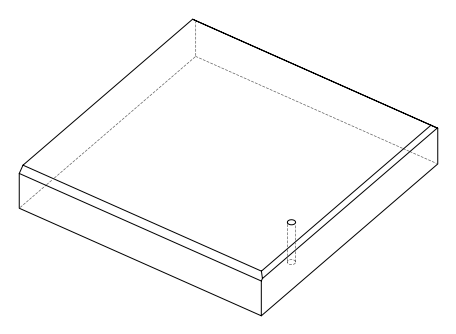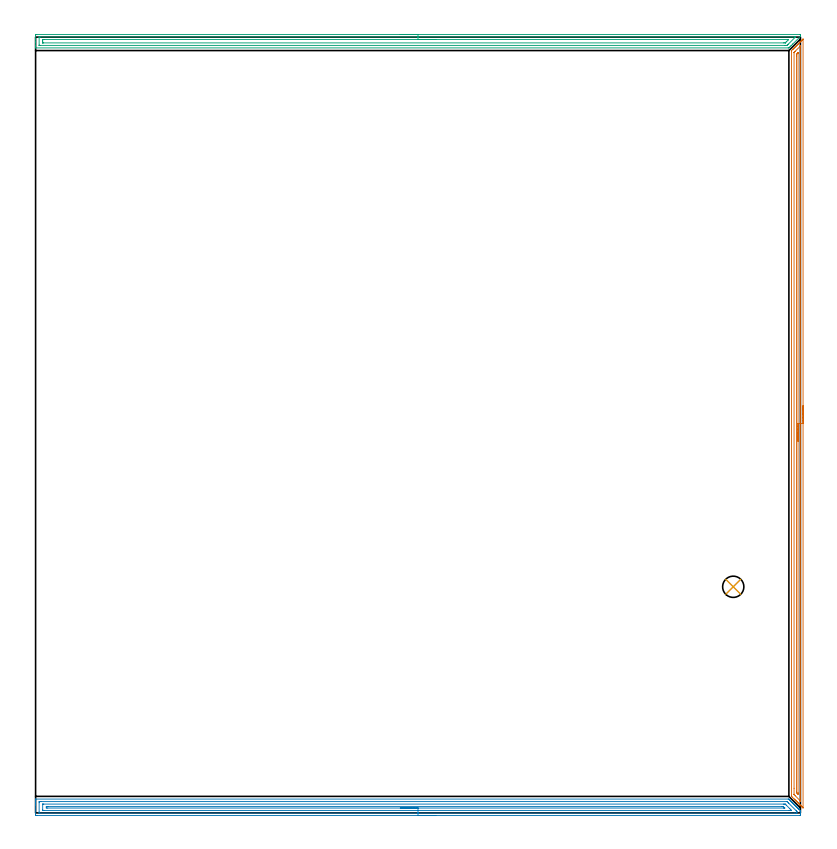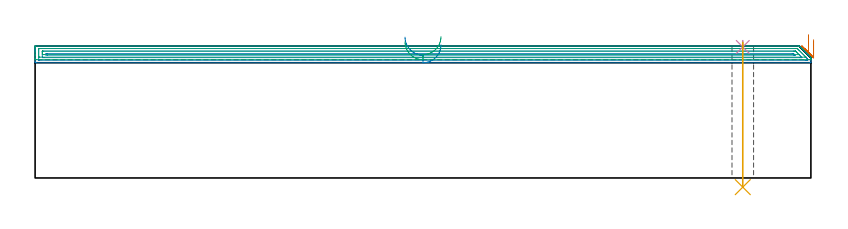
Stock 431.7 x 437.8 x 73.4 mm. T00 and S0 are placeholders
(PLAN: 5 operations, 2 tool changes, 35.2 min)
(1 AREA_MILL | FG_CHAMFER_SURFACE | UGT0205_001 | 10.43 min | 9241 mm3)
(2 AREA_MILL_1 | FG_CHAMFER_SURFACE_1 | UGT0205_001 | 13.92 min | 18520 mm3)
(3 AREA_MILL_2 | FG_CHAMFER_SURFACE_2 | UGT0205_001 | 10.5 min | 12346 mm3)
(4 SPOT_DRILL | STEP1HOLE | NXT0321_9005460120000 | 0.03 min | 1 mm3)
(5 DRILL_THROUGH_HOLE_INTO_CENTER | STEP1HOLE | UGT0301_515 | 0.32 min | 8270 mm3)
(TOOL UGT0205_001 | Chamfer Mill 20 x 3 x 45 deg. | D20 FL50 Z2)
(TOOL NXT0321_9005460120000 | NC Spot Drill, 142deg, 12mm, Carbide, Uncoated | D12 PA142 FL30 Z2)
(TOOL UGT0301_515 | Carbide Drill 12.0 mm | D12 PA118 FL101 Z2)
(OP 1 AREA_MILL)
G17 G21 G94 G90
T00 M6
G54
G17 G0 G90 X433.1 Y229.75 S1061 M3
G43 Z83.4 H0
Z76.9
G94 G1 Y229.712 Z76.028 F250.
Y229.598 Z75.164
Y229.409 Z74.312
Y229.147 Z73.48
Y228.813 Z72.674
Y228.41 Z71.9
Y227.942 Z71.164
Y227.411 Z70.472
Y226.821 Z69.829
Y226.178 Z69.24
Y225.486 Z68.708
Y224.75 Z68.24
Y223.976 Z67.837
Y223.17 Z67.503
Y222.338 Z67.241
Y221.487 Z67.052
Y220.622 Z66.938
Y219.75 Z66.9
Y3.039
X433.093 Y2.83 Z66.904
X433.092 Y2.819 Z66.905
X433.069 Y2.83 Z66.929
X432.662 Y3.238 Z67.338
X432.522 Y3.377 Z67.475
X432.474 Y3.426 Z67.525
X432.273 Y3.626 Z67.726
X432.225 Y3.674 Z67.772
X432.176 Y3.724 Z67.823
X431.978 Y3.922 Z68.021
X431.928 Y3.971 Z68.069
X431.878 Y4.022 Z68.121
X431.682 Y4.218 Z68.317
X431.631 Y4.268 Z68.366
X431.58 Y4.32 Z68.419
X431.386 Y4.513 Z68.613
X431.334 Y4.564 Z68.663
X431.282 Y4.618 Z68.717
X431.09 Y4.809 Z68.909
X431.037 Y4.861 Z68.959
X430.984 Y4.916 Z69.015
X430.795 Y5.105 Z69.204
X430.741 Y5.158 Z69.256
X430.686 Y5.214 Z69.313
X430.499 Y5.401 Z69.5
X430.444 Y5.455 Z69.553
X430.388 Y5.512 Z69.611
X430.203 Y5.696 Z69.796
X430.147 Y5.752 Z69.85
X430.09 Y5.81 Z69.909
X429.908 Y5.992 Z70.091
X429.85 Y6.049 Z70.147
X429.792 Y6.108 Z70.207
X429.612 Y6.288 Z70.387
X429.553 Y6.345 Z70.443
X429.494 Y6.405 Z70.505
X429.316 Y6.584 Z70.683
X429.256 Y6.642 Z70.74
X429.196 Y6.703 Z70.803
X429.02 Y6.879 Z70.979
X428.96 Y6.939 Z71.037
X428.898 Y7.001 Z71.101
X428.725 Y7.175 Z71.274
X428.663 Y7.236 Z71.334
X428.6 Y7.299 Z71.399
X428.429 Y7.471 Z71.57
X428.366 Y7.533 Z71.631
X428.302 Y7.597 Z71.697
X428.133 Y7.766 Z71.866
X428.069 Y7.83 Z71.927
X426.962 Y8.937 Z73.036
X426.713 Y9.188 Z73.285
X426.605 Y9.297 Z73.391
X426.6 Y9.683 Z73.4
Y429.817
X426.606 Y430.203 Z73.391
X426.711 Y430.312 Z73.286
X427.178 Y430.78 Z72.818
X427.246 Y430.846 Z72.753
X427.408 Y431.009 Z72.591
X427.475 Y431.077 Z72.521
X427.542 Y431.142 Z72.457
X427.706 Y431.307 Z72.293
X427.772 Y431.374 Z72.224
X427.837 Y431.438 Z72.162
X428.004 Y431.605 Z71.995
X428.069 Y431.671 Z71.927
X428.133 Y431.734 Z71.866
X428.302 Y431.903 Z71.697
X428.366 Y431.967 Z71.631
X428.429 Y432.029 Z71.57
X428.6 Y432.201 Z71.399
X428.663 Y432.264 Z71.334
X428.725 Y432.325 Z71.274
X428.898 Y432.499 Z71.101
X428.96 Y432.561 Z71.037
X429.02 Y432.621 Z70.979
X429.196 Y432.797 Z70.803
X429.256 Y432.858 Z70.74
X429.316 Y432.917 Z70.683
X429.494 Y433.095 Z70.505
X429.553 Y433.155 Z70.443
X429.612 Y433.212 Z70.387
X429.792 Y433.393 Z70.207
X429.848 Y433.45 Z70.148
X429.907 Y433.508 Z70.091
X430.09 Y433.691 Z69.909
X430.147 Y433.748 Z69.85
X430.203 Y433.804 Z69.796
X430.388 Y433.989 Z69.611
X430.444 Y434.045 Z69.553
X430.499 Y434.099 Z69.5
X430.686 Y434.287 Z69.313
X430.741 Y434.342 Z69.256
X430.795 Y434.395 Z69.204
X430.984 Y434.585 Z69.015
X431.037 Y434.639 Z68.959
X431.09 Y434.691 Z68.909
X431.282 Y434.882 Z68.717
X431.334 Y434.936 Z68.663
X431.386 Y434.987 Z68.613
X431.58 Y435.18 Z68.419
X431.631 Y435.233 Z68.366
X431.682 Y435.282 Z68.317
X431.878 Y435.478 Z68.121
X431.928 Y435.529 Z68.069
X431.978 Y435.578 Z68.021
X432.176 Y435.776 Z67.823
X432.225 Y435.826 Z67.772
X432.273 Y435.874 Z67.726
X432.474 Y436.074 Z67.525
X432.522 Y436.123 Z67.475
X432.662 Y436.262 Z67.338
X432.772 Y436.372 Z67.228
X432.967 Y436.568 Z67.031
X433.073 Y436.67 Z66.924
X433.094 Y436.683 Z66.903
X433.099 Y436.67 Z66.899
X433.1 Y436.461 Z66.9
Y219.75
X431.686 Z68.314
X431.685 Y6.892 Z68.315
X431.683 Y6.782 Z68.317
X431.68 Y6.71 Z68.32
X431.677 Y6.681 Z68.323
X431.673 Y6.684 Z68.327
X431.631 Y6.722 Z68.369
X431.349 Y7.001 Z68.651
X428.667 Y9.683 Z71.333
X428.069 Y10.286 Z71.931
X428.036 Y10.324 Z71.964
X428.021 Y10.343 Z71.979
X428.018 Y10.412 Z71.982
X428.015 Y10.522 Z71.985
X428.014 Y13.893 Z71.986
X428.015 Y428.977 Z71.985
X428.017 Y429.033 Z71.983
X428.021 Y429.139 Z71.979
X428.069 Y429.207 Z71.931
X428.37 Y429.515 Z71.63
X428.667 Y429.817 Z71.333
X431.349 Y432.499 Z68.651
X431.491 Y432.639 Z68.509
X431.631 Y432.774 Z68.369
X431.672 Y432.811 Z68.328
X431.68 Y432.663 Z68.32
X431.684 Y432.554 Z68.316
X431.685 Y432.499 Z68.315
X431.686 Y432.444 Z68.314
Y219.75
X430.272 Z69.728
X430.271 Y11.471 Z69.729
X430.27 Y11.049 Z69.73
X430.266 Y10.577 Z69.734
X430.265 Y10.55 Z69.735
X430.229 Y10.577 Z69.771
X429.85 Y10.952 Z70.15
X429.591 Y11.213 Z70.409
X429.463 Y11.347 Z70.537
X429.435 Y11.379 Z70.565
X429.433 Y11.411 Z70.567
X429.431 Y11.471 Z70.569
X429.429 Y11.894 Z70.571
Y427.135
X429.431 Y427.556 Z70.569
X429.436 Y428.029 Z70.564
X429.44 Y428.129 Z70.56
X429.505 Y428.199 Z70.495
X429.591 Y428.289 Z70.409
X429.85 Y428.551 Z70.15
X430.036 Y428.737 Z69.964
X430.222 Y428.923 Z69.778
X430.24 Y428.939 Z69.76
X430.251 Y428.947 Z69.749
X430.264 Y428.953 Z69.736
X430.267 Y428.942 Z69.733
X430.269 Y428.923 Z69.731
X430.271 Y428.68 Z69.729
X430.272 Y428.5 Z69.728
Y219.75
Y218.879 Z69.766
Y218.014 Z69.88
Y217.162 Z70.069
Y216.33 Z70.332
Y215.524 Z70.665
Y214.75 Z71.068
Y214.014 Z71.537
Y213.322 Z72.068
Y212.679 Z72.657
Y212.09 Z73.301
Y211.559 Z73.993
Y211.09 Z74.728
Y210.687 Z75.502
Y210.353 Z76.308
Y210.091 Z77.14
Y209.902 Z77.992
Y209.788 Z78.857
Y209.75 Z79.728
G0 Z83.4
M5
M2
(OP 2 AREA_MILL_1)
G17 G21 G94 G90
T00 M6
G54
G17 G0 G90 X225.8 Y-1.5 S1061 M3
G43 Z83.4 H0
Z74.1
G94 G1 X225.762 Z73.228 F250.
X225.648 Z72.364
X225.459 Z71.512
X225.197 Z70.68
X224.863 Z69.874
X224.46 Z69.1
X223.992 Z68.364
X223.46 Z67.672
X222.871 Z67.029
X222.228 Z66.44
X221.536 Z65.908
X220.8 Z65.44
X220.026 Z65.037
X219.22 Z64.703
X218.388 Z64.441
X217.536 Z64.252
X216.672 Z64.138
X215.8 Z64.1
X0.731 Y-1.499 Z64.101
X0.612
X0.007 Y-1.492 Z64.106
X0.004 Y-1.481 Z64.116
X0. Y-0.873 Z64.724
Y4.491 Z70.085
Y5.054 Z70.651
Y5.385 Z70.981
Y5.948 Z71.544
Y6.279 Z71.874
Y6.941 Z72.54
Y7.336 Z72.936
X0.007 Y7.736 Z73.328
X0.01 Y7.805 Z73.395
X0.161 Y7.8 Z73.4
X424.738
X425.096 Y7.796 Z73.387
X425.127 Y7.773 Z73.372
X425.631 Y7.269 Z72.869
X425.729 Y7.173 Z72.769
X425.824 Y7.076 Z72.676
X425.929 Y6.972 Z72.571
X426.027 Y6.875 Z72.471
X426.122 Y6.778 Z72.377
X426.226 Y6.674 Z72.273
X426.325 Y6.577 Z72.173
X426.421 Y6.48 Z72.079
X426.524 Y6.376 Z71.976
X426.623 Y6.279 Z71.875
X426.719 Y6.181 Z71.781
X426.821 Y6.079 Z71.678
X426.921 Y5.981 Z71.577
X427.017 Y5.883 Z71.482
X427.119 Y5.781 Z71.381
X427.219 Y5.683 Z71.279
X427.316 Y5.585 Z71.184
X427.417 Y5.483 Z71.083
X427.517 Y5.385 Z70.981
X427.614 Y5.286 Z70.886
X427.714 Y5.186 Z70.785
X427.815 Y5.087 Z70.683
X427.912 Y4.988 Z70.587
X428.012 Y4.888 Z70.488
X428.113 Y4.789 Z70.385
X428.211 Y4.689 Z70.289
X428.31 Y4.591 Z70.19
X428.411 Y4.491 Z70.087
X428.509 Y4.391 Z69.991
X428.607 Y4.293 Z69.892
X428.709 Y4.193 Z69.789
X428.807 Y4.093 Z69.692
X428.905 Y3.995 Z69.595
X429.007 Y3.895 Z69.491
X429.106 Y3.794 Z69.394
X429.203 Y3.698 Z69.297
X429.305 Y3.597 Z69.193
X429.404 Y3.496 Z69.096
X429.5 Y3.4 Z69.
X429.603 Y3.299 Z68.895
X429.703 Y3.198 Z68.797
X429.798 Y3.102 Z68.702
X429.901 Y3.001 Z68.597
X430.001 Y2.899 Z68.499
X430.095 Y2.805 Z68.404
X430.199 Y2.703 Z68.299
X430.299 Y2.601 Z68.2
X430.393 Y2.507 Z68.107
X430.497 Y2.405 Z68.001
X430.598 Y2.303 Z67.902
X430.691 Y2.21 Z67.809
X430.795 Y2.107 Z67.703
X430.896 Y2.004 Z67.604
X430.988 Y1.912 Z67.511
X431.093 Y1.809 Z67.405
X431.538 Y1.362 Z66.961
X431.584 Y1.315 Z66.915
X431.6 Y1.293 Z66.891
Y0.915 Z66.514
Y0.866 Z66.465
Y0.021 Z65.616
Y-1.203 Z64.394
X431.598 Y-1.491 Z64.105
X431.122 Y-1.5 Z64.1
X215.8
Y-0.086 Z65.514
X2.398
X2.291 Y-0.085 Z65.515
X2.078 Y-0.081 Z65.519
X2.022 Y-0.079 Z65.521
X2.01 Y-0.068 Z65.532
X2.006 Y-0.036 Z65.564
X2.003 Y0.021 Z65.621
X2. Y0.419 Z66.019
X2.001 Y5.782 Z71.382
X2.008 Y6.279 Z71.879
X2.01 Y6.372 Z71.972
X2.185 Y6.38 Z71.98
X2.293 Y6.384 Z71.984
X2.398 Y6.385 Z71.985
X3.184 Y6.386 Z71.986
X423.845 Y6.385 Z71.985
X423.952 Y6.383 Z71.983
X424.021 Y6.379 Z71.979
X424.064 Y6.374 Z71.974
X424.084 Y6.357 Z71.957
X424.167 Y6.279 Z71.879
X424.738 Y5.712 Z71.312
X425.065 Y5.385 Z70.985
X429.203 Y1.247 Z66.847
X429.527 Y0.915 Z66.515
X429.574 Y0.865 Z66.465
X429.59 Y0.815 Z66.415
X429.594 Y0.716 Z66.316
X429.598 Y0.519 Z66.119
X429.592 Y0.021 Z65.621
X429.59 Y-0.072 Z65.528
X429.416 Y-0.08 Z65.52
X429.308 Y-0.084 Z65.516
X429.203 Y-0.085 Z65.515
X428.416 Y-0.086 Z65.514
X215.8
Y1.328 Z66.928
X5.076 Y1.329 Z66.929
X4.662 Y1.33 Z66.93
X4.183 Y1.333 Z66.933
X4.033 Y1.335 Z66.935
X4.01 Y1.626 Z67.226
X4.004 Y1.809 Z67.409
X4.001 Y1.992 Z67.592
Y4.673 Z70.273
X4.008 Y4.858 Z70.458
X4.013 Y4.965 Z70.565
X4.064 Y4.967 Z70.567
X4.183 Y4.969 Z70.569
X4.597 Y4.971 Z70.571
X422.059
X422.474 Y4.97 Z70.57
X422.952 Y4.966 Z70.566
X423.016 Y4.965 Z70.565
X423.084 Y4.905 Z70.505
X423.226 Y4.768 Z70.368
X423.508 Y4.491 Z70.091
X425.631 Y2.37 Z67.97
X426.189 Y1.809 Z67.409
X426.524 Y1.468 Z67.068
X426.642 Y1.335 Z66.935
X426.524 Y1.333 Z66.933
X426.109 Y1.33 Z66.93
X425.631 Y1.329 Z66.929
X425.218 Y1.328 Z66.928
X215.8
Y2.743 Z68.343
X6.822
X6.019 Y2.75 Z68.35
X6.016 Y3.55 Z69.15
X6.902 Y3.557 Z69.157
X421.24
X421.65 Y3.555 Z69.155
X421.854 Y3.553 Z69.153
X421.955 Y3.55 Z69.15
X422.004 Y3.536 Z69.136
X422.059 Y3.486 Z69.086
X422.751 Y2.79 Z68.39
X422.785 Y2.754 Z68.354
X422.764 Y2.75 Z68.35
X422.665 Y2.747 Z68.347
X422.463 Y2.744 Z68.344
X422.059 Y2.743 Z68.343
X215.8
X214.928 Z68.381
X214.064 Z68.495
X213.212 Z68.683
X212.38 Z68.946
X211.574 Z69.28
X210.8 Z69.682
X210.064 Z70.151
X209.372 Z70.682
X208.729 Z71.272
X208.14 Z71.915
X207.608 Z72.607
X207.14 Z73.343
X206.737 Z74.116
X206.403 Z74.922
X206.141 Z75.754
X205.952 Z76.606
X205.838 Z77.471
X205.8 Z78.343
G0 Z83.4
M5
M2
(OP 3 AREA_MILL_2)
G17 G21 G94 G90
T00 M6
G54
G17 G0 G90 X205.8 Y439.3 S1061 M3
G43 Z83.4 H0
Z75.8
G94 G1 X205.838 Z74.928 F250.
X205.952 Z74.064
X206.141 Z73.212
X206.403 Z72.38
X206.737 Z71.574
X207.14 Z70.8
X207.608 Z70.064
X208.14 Z69.372
X208.729 Z68.729
X209.372 Z68.14
X210.064 Z67.608
X210.8 Z67.14
X211.574 Z66.737
X212.38 Z66.403
X213.212 Z66.141
X214.064 Z65.952
X214.928 Z65.838
X215.8 Z65.8
X431.435
X431.579 Y439.296 Z65.804
X431.59 Y439.294 Z65.805
X431.6 Y439.214 Z65.885
Y438.759 Z66.34
X431.59 Y438.195 Z66.903
X431.514 Y438.115 Z66.984
X431.435 Y438.035 Z67.063
X427.259 Y433.859 Z71.241
X427.158 Y433.757 Z71.341
X427.119 Y433.719 Z71.38
X426.445 Y433.046 Z72.054
X426.287 Y432.885 Z72.211
X425.632 Y432.232 Z72.868
X425.185 Y431.785 Z73.313
X425.102 Y431.706 Z73.392
X424.738 Y431.7 Z73.4
X0.165
X0.01 Y431.703 Z73.388
X0.003 Y431.814 Z73.278
X0. Y431.932 Z73.167
Y432.24 Z72.859
Y432.885 Z72.209
Y434.951 Z70.146
Y436.372 Z68.724
Y436.969 Z68.127
Y438.712 Z66.385
X0.004 Y438.986 Z66.11
X0.01 Y439.293 Z65.804
X0.293 Y439.298 Z65.801
X0.612 Y439.3 Z65.8
X215.8
Y437.886 Z67.214
X428.31
X428.546 Y437.885 Z67.215
X428.758 Y437.881 Z67.219
X428.817 Y437.878 Z67.222
X428.784 Y437.84 Z67.26
X428.735 Y437.787 Z67.313
X428.692 Y437.742 Z67.358
X428.494 Y437.544 Z67.556
X424.738 Y433.788 Z71.312
X424.281 Y433.332 Z71.768
X424.133 Y433.189 Z71.911
X424.078 Y433.139 Z71.961
X424.047 Y433.121 Z71.979
X424.009 Y433.119 Z71.981
X423.845 Y433.116 Z71.984
X423.611 Y433.114 Z71.986
X422.953
X2.398 Y433.115 Z71.985
X2.16 Y433.117 Z71.983
X2.05 Y433.121 Z71.979
X2.009 Y433.128 Z71.972
X2.007 Y433.151 Z71.949
X2.001 Y433.272 Z71.828
X2. Y437.631 Z67.469
X2.004 Y437.761 Z67.339
X2.01 Y437.863 Z67.237
X2.015 Y437.88 Z67.22
X2.028 Y437.882 Z67.218
X2.068 Y437.884 Z67.216
X2.398 Y437.886 Z67.214
X2.632
X215.8
Y436.472 Z68.628
X424.738 Y436.471 Z68.629
X424.841 Y436.47 Z68.63
X424.908 Y436.468 Z68.632
X424.948 Y436.465 Z68.635
X424.928 Y436.44 Z68.66
X424.868 Y436.372 Z68.728
X424.806 Y436.306 Z68.794
X424.738 Y436.238 Z68.862
X423.924 Y435.423 Z69.677
X423.483 Y434.982 Z70.118
X423.126 Y434.628 Z70.472
X423.038 Y434.545 Z70.555
X423.024 Y434.536 Z70.564
X423.003 Y434.533 Z70.567
X422.953 Y434.531 Z70.569
X422.162 Y434.529 Z70.571
X4.285
X4.183 Y434.53 Z70.57
X4.081 Y434.533 Z70.567
X4.021 Y434.535 Z70.565
X4.01 Y434.57 Z70.53
X4.007 Y434.628 Z70.472
X4.001 Y434.806 Z70.294
X4. Y435.5 Z69.6
X4.001 Y435.678 Z69.422
X4.008 Y436.372 Z68.728
X4.01 Y436.455 Z68.645
X4.087 Y436.465 Z68.635
X4.183 Y436.467 Z68.633
X4.974 Y436.471 Z68.629
X5.076 Y436.472 Z68.628
X215.8
X216.672 Z68.667
X217.536 Z68.78
X218.388 Z68.969
X219.22 Z69.232
X220.026 Z69.565
X220.8 Z69.968
X221.536 Z70.437
X222.228 Z70.968
X222.871 Z71.557
X223.46 Z72.201
X223.992 Z72.893
X224.46 Z73.628
X224.863 Z74.402
X225.197 Z75.208
X225.459 Z76.04
X225.648 Z76.892
X225.762 Z77.757
X225.8 Z78.628
G0 Z83.4
M5
M2
(OP 4 SPOT_DRILL)
G17 G21 G94 G90
T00 M6
G54
G17 G0 G90 X393.7 Y127.6 S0 M3
G43 Z83.4 H0
G94 G81 G98 Z72.884 F250. R76.4
G80
M5
M2
(OP 5 DRILL_THROUGH_HOLE_INTO_CENTER)
G17 G21 G94 G90
T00 M6
G54
G17 G0 G90 X393.7 Y127.6 S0 M3
G43 Z83.4 H0
G94 G73 G98 Z-5.105 F250. Q11.215 R75.4
G80
M5
M2
